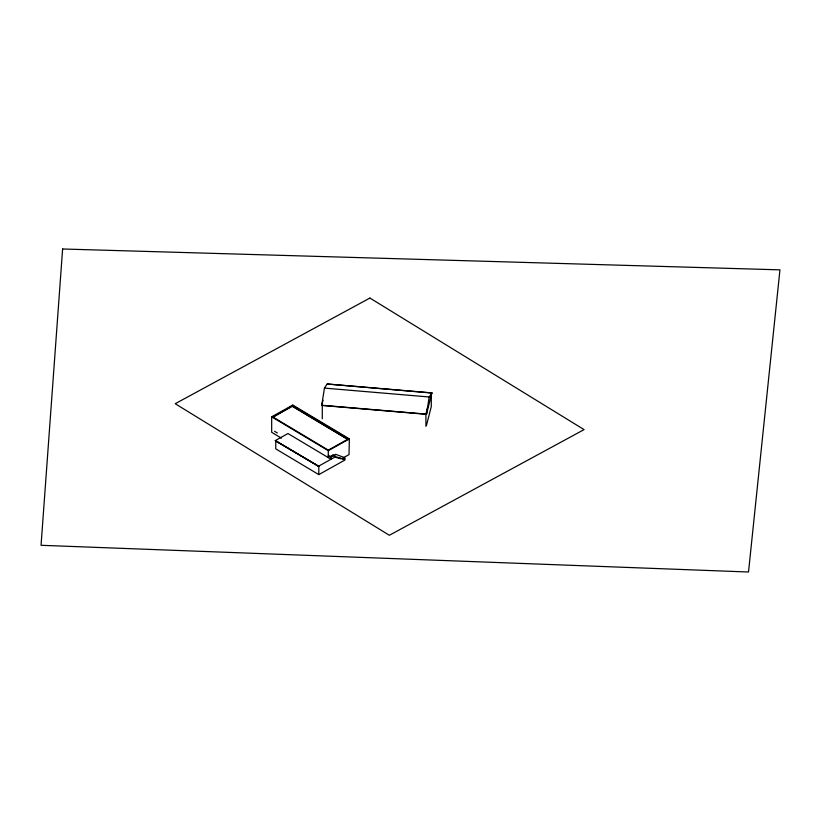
<?xml version="1.0" encoding="UTF-8"?>
<svg xmlns="http://www.w3.org/2000/svg" width="821" height="821" viewBox="0 0 821 821"><rect width="100%" height="100%" fill="white"/><g stroke="black" fill="none" stroke-linecap="round" stroke-linejoin="round"><path stroke-width="1.23" d="M321.719 405.43L324.439 388.097L327.169 384.002L431.918 392.89L426.468 414.318L321.719 405.43L323.022 400.279M426.468 414.318L429.198 396.984L431.918 392.89M327.169 384.002L431.887 393.033M427.495 407.873L425.914 414.071L425.914 426.376M426.54 425.124L431.282 406.508L431.282 394.203M281.459 438.168L271.679 432.308L271.679 416.822L292.769 405.061L349.366 438.907L349.017 454.598L343.086 457.902M292.399 406.262L348.083 439.553L292.399 406.262L272.613 417.294L292.769 405.636L349.366 439.471M331.017 456.907L335.666 454.311L344.841 457.728L344.841 460.088L318.805 474.61L318.805 466.307L275.322 440.579L287.976 433.529L331.017 459.257L331.017 456.907L328.277 455.265M275.322 440.815L318.805 466.307M272.613 416.832L328.287 450.124L348.083 439.091M349.366 438.907L328.277 450.667L271.679 416.822M329.632 456.866L332.926 455.029L334.752 456.127M334.958 455.563L333.942 456.127L333.942 455.296M275.322 440.579L318.363 466.318L335.666 456.671L335.666 457.502L336.682 456.938L336.682 457.769L337.698 457.205L337.698 458.036L338.714 457.461L338.714 458.292L339.73 457.728L339.73 458.559L340.746 457.995L340.746 458.826L342.778 458.529L342.778 459.391L344.841 459.072M324.439 388.097L429.198 396.984M321.76 405.235L426.52 414.123M328.605 457.174L328.277 457.625L328.287 450.124M274.563 431.302L277.354 432.975M318.805 474.61L275.764 448.871L275.764 440.569M332.926 455.029L332.926 455.86M322.284 405.287L322.284 418.813M292.769 405.061L292.769 405.636M62.612 248.989L41.05 545.298L748.516 572.011L779.95 269.852L62.612 248.989M369.912 298.054L175.201 403.716L389.359 535.271L584.07 429.609L369.912 298.054"/></g></svg>
